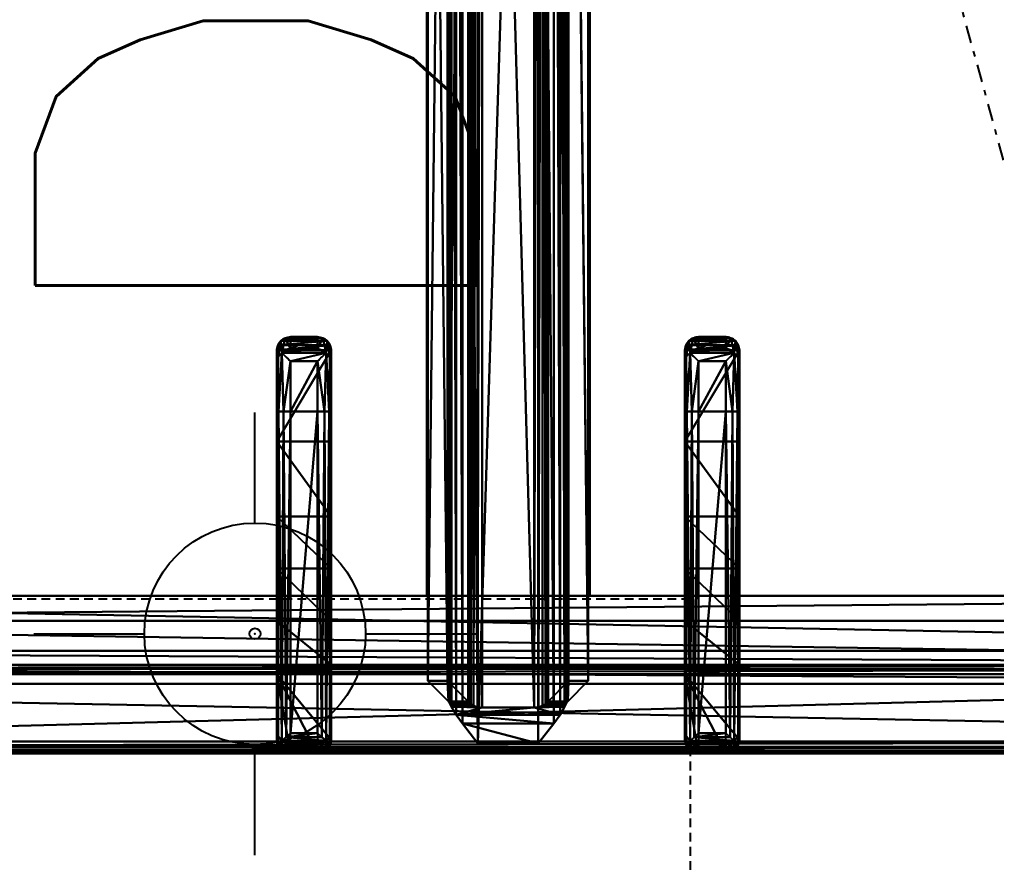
# Model space of a CAD drawing. Header units: millimetres. Extents: x 45 to 25350, y 77 to 5059.
# Drawn here: x 22177.87 to 22195.82, y 3899.1 to 3914.57 of the extents above; entities that cross this region are included whole.
import ezdxf

# ---------------------------------------------------------------- set-up
doc = ezdxf.new("R2010")
doc.units = ezdxf.units.MM
doc.header["$LTSCALE"] = 5
doc.linetypes.add('NASCOSTA', pattern=[0.375, 0.25, -0.125])
doc.linetypes.add('TRATTO-PUNTO', pattern=[1, 0.5, -0.25, 0, -0.25])
for name, color, linetype in [('200-EquipBlack-3d', 250, 'Continuous'), ('200-EquipInternal-2d', 252, 'Continuous'), ('200-EquipSteel-3d', 9, 'Continuous'), ('250-Drain-2D', 140, 'Continuous'), ('300-exhaust-2d', 70, 'Continuous')]:
    doc.layers.add(name, color=color, linetype=linetype)
doc.layers.add('200-InsPoint-3D', color=3, linetype='Continuous', plot=False)
doc.styles.add('SIMPLEX', font='simplex')

# ---------------------------------------------------------------- blocks, each defined once
blk = doc.blocks.new('ELECTROLUX-MC7-BODY1200X250')
at = {"layer": '200-EquipSteel-3d'}
blk.add_3dface([(0, -655, 650), (0, -102, 650), (1200, -102, 650), (1200, -655, 650)], dxfattribs=at)
blk = doc.blocks.new('ELECTROLUX-MC7-TOPFYERBRURNERS6')
at = {"layer": '200-EquipInternal-2d'}
for p, q in [((420, -651.5), (420, -85.5)), ((482.76, -326), (422.47, -326)), ((491.91, -326), (482.76, -326)), ((491.91, -326), (494.04, -326)), ((420, -328.5), (420, -333.5)), ((420, -328.5), (420, -333.5)), ((422, -328.5), (422, -333.5)), ((422, -328.5), (482.81, -328.5)), ((482.81, -328.5), (482.81, -333.5)), ((482.81, -328.5), (492.02, -328.5)), ((492.02, -333.5), (492.02, -328.5)), ((496.48, -328.5), (494.37, -328.5)), ((494.37, -328.5), (494.37, -333.5)), ((496.48, -333.5), (496.48, -328.5)), ((482.81, -333.5), (422, -333.5)), ((492.02, -333.5), (482.81, -333.5)), ((494.37, -333.5), (496.48, -333.5)), ((422.47, -336), (482.76, -336)), ((482.76, -336), (491.91, -336)), ((494.04, -336), (491.91, -336)), ((595, -353.5), (448.98, -353.5)), ((595, -383.5), (448.98, -383.5)), ((422.47, -401), (482.76, -401)), ((482.76, -401), (491.91, -401)), ((494.04, -401), (491.91, -401)), ((420, -408.5), (420, -403.5)), ((420, -408.5), (420, -403.5)), ((422, -408.5), (422, -403.5)), ((482.81, -403.5), (422, -403.5)), ((482.81, -408.5), (482.81, -403.5)), ((492.02, -403.5), (482.81, -403.5)), ((492.02, -403.5), (492.02, -408.5)), ((494.37, -403.5), (496.48, -403.5)), ((494.37, -408.5), (494.37, -403.5)), ((496.48, -403.5), (496.48, -408.5)), ((422, -408.5), (482.81, -408.5)), ((482.81, -408.5), (492.02, -408.5)), ((496.48, -408.5), (494.37, -408.5)), ((482.76, -411), (422.47, -411)), ((491.91, -411), (482.76, -411)), ((491.91, -411), (494.04, -411))]:
    blk.add_line(p, q, dxfattribs=at)
blk.add_lwpolyline([(751.02, -112.48), (448.98, -112.48), (448.98, -624.52), (751.02, -624.52)], close=True, dxfattribs=at)
at = {"layer": '200-EquipInternal-2d', "extrusion": (0, 0, -1)}
for centre, major_axis, ratio, start_param, end_param in [((422.47, -328.5), (0, 2.5), 0.948965, -0.895145, 0), ((482.76, -328.5), (0, 2.5), 0.02182, 0, 1.570796), ((491.91, -328.5), (0, 2.5), 0.84544, 0, 0.894481), ((491.91, -328.5), (2.5, 2.5), 0.02182, 0.872665, 1.54898), ((491.91, -328.5), (-1.92, 1.92), 0.8391, 1.592613, 2.268928), ((482.76, -333.5), (0, 2.5), 0.02182, 1.570796, 3.141593), ((491.91, -333.5), (-2.5, 2.5), 0.02182, 1.592613, 2.268928), ((491.91, -333.5), (1.92, 1.92), 0.8391, 0.872665, 1.54898), ((422.47, -333.5), (0, 2.5), 0.948965, 3.141593, 4.036737), ((491.91, -333.5), (0, 2.5), 0.84544, 2.247111, 3.141593)]:
    blk.add_ellipse(centre, major_axis=major_axis, ratio=ratio, start_param=start_param, end_param=end_param, dxfattribs=at)
at = {"layer": '200-EquipInternal-2d'}
for centre, major_axis, ratio, start_param, end_param in [((422.47, -403.5), (0, 2.5), 0.948965, 0, 0.895145), ((482.76, -403.5), (0, 2.5), 0.02182, 4.712389, 6.283185), ((491.91, -403.5), (0, 2.5), 0.84544, -0.894481, 0), ((491.91, -403.5), (2.5, 2.5), 0.02182, 4.734206, 5.410521), ((491.91, -403.5), (-1.92, 1.92), 0.8391, 4.014257, 4.690572), ((482.76, -408.5), (0, 2.5), 0.02182, 3.141593, 4.712389), ((491.91, -408.5), (-2.5, 2.5), 0.02182, 4.014257, 4.690572), ((491.91, -408.5), (1.92, 1.92), 0.8391, 4.734206, 5.410521), ((422.47, -408.5), (0, 2.5), 0.948965, 2.246448, 3.141593), ((491.91, -408.5), (0, 2.5), 0.84544, 3.141593, 4.036074)]:
    blk.add_ellipse(centre, major_axis=major_axis, ratio=ratio, start_param=start_param, end_param=end_param, dxfattribs=at)
for points, knots in [([(494.04, -326), (494.19, -326), (494.35, -326.01), (494.66, -326.08), (494.82, -326.13), (495.12, -326.25), (495.26, -326.33), (495.53, -326.52), (495.65, -326.62), (495.87, -326.84), (495.97, -326.97), (496.15, -327.24), (496.23, -327.39), (496.35, -327.7), (496.4, -327.86), (496.46, -328.18), (496.48, -328.34), (496.48, -328.5)], [3.776921, 3.776921, 3.776921, 3.776921, 4.248957, 4.248957, 4.720993, 4.720993, 5.193029, 5.193029, 5.665065, 5.665065, 6.135831, 6.135831, 6.606596, 6.606596, 7.077361, 7.077361, 7.548126, 7.548126, 7.548126, 7.548126]), ([(420, -328.5), (420.01, -328.36), (420.03, -328.21), (420.09, -327.9), (420.14, -327.75), (420.31, -327.37), (420.45, -327.14), (420.62, -326.94)], [0, 0, 0, 0, 0.576945, 0.576945, 1.153889, 1.153889, 2.068716, 2.068716, 2.068716, 2.068716]), ([(420.62, -326.94), (420.79, -327.14), (420.99, -327.37), (421.33, -327.75), (421.47, -327.9), (421.74, -328.21), (421.87, -328.36), (422, -328.5)], [11.858599, 11.858599, 11.858599, 11.858599, 12.773425, 12.773425, 13.35037, 13.35037, 13.927314, 13.927314, 13.927314, 13.927314]), ([(420.62, -335.06), (420.45, -334.86), (420.31, -334.63), (420.14, -334.25), (420.09, -334.09), (420.03, -333.79), (420.01, -333.64), (420, -333.5)], [11.858599, 11.858599, 11.858599, 11.858599, 12.773425, 12.773425, 13.35037, 13.35037, 13.927314, 13.927314, 13.927314, 13.927314]), ([(422, -333.5), (421.87, -333.64), (421.74, -333.79), (421.47, -334.09), (421.33, -334.25), (420.99, -334.63), (420.79, -334.86), (420.62, -335.06)], [0, 0, 0, 0, 0.576945, 0.576945, 1.153889, 1.153889, 2.068716, 2.068716, 2.068716, 2.068716]), ([(496.48, -333.5), (496.48, -333.66), (496.46, -333.82), (496.4, -334.14), (496.35, -334.3), (496.23, -334.61), (496.15, -334.76), (495.97, -335.03), (495.87, -335.16), (495.65, -335.38), (495.53, -335.48), (495.26, -335.67), (495.12, -335.75), (494.82, -335.87), (494.66, -335.92), (494.35, -335.98), (494.19, -336), (494.04, -336)], [15.096253, 15.096253, 15.096253, 15.096253, 15.567018, 15.567018, 16.037783, 16.037783, 16.508548, 16.508548, 16.979314, 16.979314, 17.45135, 17.45135, 17.923386, 17.923386, 18.395422, 18.395422, 18.867458, 18.867458, 18.867458, 18.867458]), ([(420.62, -401.94), (420.45, -402.14), (420.31, -402.37), (420.14, -402.75), (420.09, -402.91), (420.03, -403.21), (420.01, -403.36), (420, -403.5)], [11.858599, 11.858599, 11.858599, 11.858599, 12.773425, 12.773425, 13.35037, 13.35037, 13.927314, 13.927314, 13.927314, 13.927314]), ([(422, -403.5), (421.87, -403.36), (421.74, -403.21), (421.47, -402.91), (421.33, -402.75), (420.99, -402.37), (420.79, -402.14), (420.62, -401.94)], [0, 0, 0, 0, 0.576945, 0.576945, 1.153889, 1.153889, 2.068716, 2.068716, 2.068716, 2.068716]), ([(496.48, -403.5), (496.48, -403.34), (496.46, -403.18), (496.4, -402.86), (496.35, -402.7), (496.23, -402.39), (496.15, -402.24), (495.97, -401.97), (495.87, -401.84), (495.65, -401.62), (495.53, -401.52), (495.26, -401.33), (495.12, -401.25), (494.82, -401.13), (494.66, -401.08), (494.35, -401.02), (494.19, -401), (494.04, -401)], [15.096253, 15.096253, 15.096253, 15.096253, 15.567018, 15.567018, 16.037783, 16.037783, 16.508548, 16.508548, 16.979314, 16.979314, 17.45135, 17.45135, 17.923386, 17.923386, 18.395422, 18.395422, 18.867458, 18.867458, 18.867458, 18.867458]), ([(420, -408.5), (420.01, -408.64), (420.03, -408.79), (420.09, -409.09), (420.14, -409.25), (420.31, -409.63), (420.45, -409.86), (420.62, -410.06)], [0, 0, 0, 0, 0.576945, 0.576945, 1.153889, 1.153889, 2.068716, 2.068716, 2.068716, 2.068716]), ([(420.62, -410.06), (420.79, -409.86), (420.99, -409.63), (421.33, -409.25), (421.47, -409.09), (421.74, -408.79), (421.87, -408.64), (422, -408.5)], [11.858599, 11.858599, 11.858599, 11.858599, 12.773425, 12.773425, 13.35037, 13.35037, 13.927314, 13.927314, 13.927314, 13.927314]), ([(494.04, -411), (494.19, -411), (494.35, -410.99), (494.66, -410.92), (494.82, -410.87), (495.12, -410.75), (495.26, -410.67), (495.53, -410.48), (495.65, -410.38), (495.87, -410.16), (495.97, -410.03), (496.15, -409.76), (496.23, -409.61), (496.35, -409.3), (496.4, -409.14), (496.46, -408.82), (496.48, -408.66), (496.48, -408.5)], [3.776921, 3.776921, 3.776921, 3.776921, 4.248957, 4.248957, 4.720993, 4.720993, 5.193029, 5.193029, 5.665065, 5.665065, 6.135831, 6.135831, 6.606596, 6.606596, 7.077361, 7.077361, 7.548126, 7.548126, 7.548126, 7.548126])]:
    blk.add_open_spline(points, degree=3, knots=knots, dxfattribs=at)
at = {"layer": '200-EquipSteel-3d', "invisible_edges": 13}
blk.add_3dface([(400, -655, 900), (420.34, -619.74, 900), (420.34, -117.26, 900), (400, -80.5, 900)], dxfattribs=at)
at = {"layer": '200-EquipBlack-3d'}
mesh = blk.add_polyface(dxfattribs=at)
corners = [(779.78, -85.71, 904.1), (780, -85.5, 900), (779.52, -84.72, 904.14), (779.73, -84.5, 900), (778, -83.5, 900), (778.78, -83.98, 904.14), (779, -83.77, 900), (777.79, -83.72, 904.1), (779.48, -85.71, 905.06), (779.29, -84.85, 905), (778.65, -85.21, 905.73), (778.76, -85.71, 905.75), (778.65, -84.21, 905), (777.79, -84.02, 905.06), (778.29, -84.85, 905.73), (777.79, -84.74, 905.75), (777.79, -85.71, 906), (422.21, -85.71, 906), (422.21, -84.74, 905.75), (422.21, -84.02, 905.06), (422.21, -83.72, 904.1), (422, -83.5, 900), (765.45, -638.95, 900), (422, -653.5, 900), (434.55, -638.95, 900), (765.45, -98.05, 900), (780, -651.5, 900), (434.55, -98.05, 900), (420, -85.5, 900), (421, -83.77, 900), (779.73, -652.5, 900), (779, -653.23, 900), (778, -653.5, 900), (420, -651.5, 900), (420.27, -652.5, 900), (421, -653.23, 900), (420.27, -84.5, 900), (421.22, -83.98, 904.14), (420.48, -84.72, 904.14), (420.22, -85.71, 904.1), (421.35, -84.21, 905), (421.71, -84.85, 905.73), (420.71, -84.85, 905), (420.52, -85.71, 905.06), (421.35, -85.21, 905.73), (421.24, -85.71, 905.75), (422.21, -651.29, 906), (421.24, -651.29, 905.75), (420.52, -651.29, 905.06), (420.22, -651.29, 904.1), (420.48, -652.28, 904.14), (421.22, -653.02, 904.14), (422.21, -653.28, 904.1), (420.71, -652.15, 905), (421.35, -651.79, 905.73), (421.35, -652.79, 905), (422.21, -652.98, 905.06), (421.71, -652.15, 905.73), (422.21, -652.26, 905.75), (435.55, -637.95, 899.73), (435.55, -99.05, 899.73), (436.28, -99.78, 899), (436.28, -637.22, 899), (438.88, -634.62, 902.5), (438.88, -102.38, 902.5), (436.31, -637.19, 905.06), (436.31, -99.81, 905.06), (432.81, -96.31, 906), (432.81, -640.69, 906), (448.98, -624.52, 885), (448.98, -112.48, 885), (444.36, -107.86, 885), (444.36, -629.14, 885), (777.79, -653.28, 904.1), (777.79, -652.98, 905.06), (777.79, -651.29, 906), (777.79, -652.26, 905.75), (763.72, -637.22, 899), (764.45, -637.95, 899.73), (764.45, -99.05, 899.73), (763.72, -99.78, 899), (767.19, -640.69, 906), (767.19, -96.31, 906), (778.78, -653.02, 904.14), (779.52, -652.28, 904.14), (779.78, -651.29, 904.1), (778.65, -652.79, 905), (778.29, -652.15, 905.73), (779.29, -652.15, 905), (779.48, -651.29, 905.06), (778.65, -651.79, 905.73), (778.76, -651.29, 905.75), (761.12, -634.62, 902.5), (751.02, -624.52, 885), (763.69, -637.19, 905.06), (755.64, -629.14, 885), (755.64, -107.86, 885), (751.02, -112.48, 885), (761.12, -102.38, 902.5), (763.69, -99.81, 905.06)]
mesh.append_faces([[corners[k] for k in face] for face in [(16, 10, 14), (17, 41, 44), (46, 54, 57), (75, 87, 90)]])
mesh.append_faces([[corners[k] for k in face] for face in [(4, 5, 6), (8, 10, 11), (16, 11, 10), (15, 16, 14), (7, 19, 13), (13, 18, 15), (28, 38, 36), (19, 41, 18), (17, 18, 41), (45, 17, 44), (39, 48, 43), (43, 47, 45), (23, 51, 35), (48, 54, 47), (46, 47, 54), (58, 46, 57), (52, 74, 56), (76, 56, 74), (26, 84, 30), (74, 87, 76), (85, 88, 84), (88, 87, 86), (75, 76, 87), (91, 75, 90), (85, 8, 89), (11, 89, 8)]], dxfattribs={"vtx0": -1})
mesh.append_faces([[corners[k] for k in face] for face in [(16, 15, 17), (22, 23, 24), (25, 26, 22), (27, 21, 25), (21, 28, 29), (6, 1, 4), (4, 25, 21), (24, 28, 27), (35, 33, 23), (26, 25, 1), (23, 22, 32), (17, 45, 46), (75, 81, 46), (81, 16, 82), (46, 67, 17), (17, 82, 16), (93, 72, 69), (72, 93, 95), (70, 71, 97), (97, 95, 93)]], dxfattribs={"vtx0": -1, "vtx1": -1})
mesh.append_faces([[corners[k] for k in face] for face in [(21, 27, 28), (4, 1, 25), (26, 32, 22), (24, 23, 33)]], dxfattribs={"vtx0": -1, "vtx1": -1, "vtx2": -1})
mesh.append_faces([[corners[k] for k in face] for face in [(17, 15, 18), (24, 33, 28), (46, 45, 47), (75, 58, 76), (16, 91, 11)]], dxfattribs={"vtx0": -1, "vtx2": -1})
mesh.append_faces([[corners[k] for k in face] for face in [(0, 1, 2), (5, 2, 6), (8, 0, 9), (5, 12, 2), (5, 7, 12), (12, 13, 14), (12, 14, 9), (2, 9, 0), (10, 9, 14), (19, 18, 13), (4, 21, 7), (30, 31, 26), (34, 33, 35), (20, 21, 37), (38, 37, 36), (19, 20, 40), (38, 42, 37), (38, 39, 42), (42, 43, 44), (42, 44, 40), (37, 40, 20), (41, 40, 44), (48, 47, 43), (28, 33, 39), (49, 33, 50), (51, 50, 35), (48, 49, 53), (51, 55, 50), (51, 52, 55), (55, 56, 57), (55, 57, 53), (50, 53, 49), (54, 53, 57), (24, 27, 59), (61, 62, 60), (63, 64, 65), (67, 68, 66), (69, 70, 63), (61, 71, 62), (73, 74, 52), (58, 56, 76), (32, 73, 23), (62, 77, 59), (22, 24, 78), (27, 25, 60), (80, 61, 79), (73, 32, 83), (84, 83, 30), (74, 73, 86), (88, 89, 90), (88, 86, 84), (83, 84, 86), (92, 93, 63), (68, 81, 65), (92, 63, 94), (72, 95, 62), (95, 96, 77), (98, 97, 92), (81, 82, 94), (98, 92, 99), (77, 80, 78), (25, 22, 79), (0, 8, 85), (91, 89, 11), (80, 96, 61), (70, 97, 64), (64, 98, 66), (82, 67, 99), (1, 0, 26)]], dxfattribs={"vtx1": -1})
mesh.append_faces([[corners[k] for k in face] for face in [(31, 32, 26), (75, 46, 58), (75, 16, 81), (81, 68, 46), (68, 67, 46), (67, 82, 17), (70, 69, 71), (72, 71, 69), (71, 96, 97), (96, 95, 97), (16, 75, 91)]], dxfattribs={"vtx1": -1, "vtx2": -1})
mesh.append_faces([[corners[k] for k in face] for face in [(1, 3, 2), (4, 7, 5), (2, 3, 6), (8, 9, 10), (7, 13, 12), (12, 9, 2), (13, 15, 14), (7, 20, 19), (21, 20, 7), (6, 3, 1), (28, 36, 29), (21, 29, 37), (28, 39, 38), (37, 29, 36), (19, 40, 41), (39, 43, 42), (42, 40, 37), (43, 45, 44), (39, 49, 48), (33, 49, 39), (33, 34, 50), (23, 52, 51), (50, 34, 35), (48, 53, 54), (52, 56, 55), (55, 53, 50), (56, 58, 57), (27, 60, 59), (62, 59, 60), (64, 66, 65), (68, 65, 66), (70, 64, 63), (71, 72, 62), (73, 52, 23), (77, 78, 59), (24, 59, 78), (25, 79, 60), (61, 60, 79), (32, 31, 83), (26, 85, 84), (83, 31, 30), (74, 86, 87), (73, 83, 86), (85, 89, 88), (88, 90, 87), (89, 91, 90), (93, 69, 63), (81, 94, 65), (63, 65, 94), (95, 77, 62), (96, 80, 77), (97, 93, 92), (82, 99, 94), (92, 94, 99), (80, 79, 78), (22, 78, 79), (96, 71, 61), (97, 98, 64), (98, 99, 66), (67, 66, 99), (0, 85, 26)]], dxfattribs={"vtx2": -1})
mesh = blk.add_polyface(dxfattribs=at)
corners = [(492.02, -328.5, 934.6), (493.56, -335.06, 933.98), (493.56, -326.93, 933.98), (492.02, -333.5, 934.6), (494.37, -333.5, 932.53), (494.37, -328.5, 932.53), (496.29, -327.54, 920.55), (496.48, -328.5, 920.59), (495.76, -326.73, 920.43), (492.82, -326.25, 933.14), (494.04, -326, 920), (491.91, -326, 932.1), (494.97, -326.19, 920.24), (496.48, -333.5, 920.59), (496.29, -334.46, 920.55), (492.82, -335.75, 933.14), (495.76, -335.27, 920.43), (494.97, -335.81, 920.24), (494.04, -336, 920), (491.91, -336, 932.1), (482.76, -326, 932.5), (477.27, -326, 912.68), (424.21, -326, 932.5), (453.98, -326, 885), (436.28, -326, 899), (463.49, -326, 900.63), (444.36, -326, 885), (435.83, -326, 899.53), (435.23, -326, 899.88), (422.5, -326, 900), (434.55, -326, 900), (477.27, -336, 912.68), (453.98, -336, 885), (463.49, -336, 900.63), (482.76, -336, 932.5), (422.5, -336, 900), (434.55, -336, 900), (424.21, -336, 932.5), (435.23, -336, 899.88), (435.83, -336, 899.53), (444.36, -336, 885), (436.28, -336, 899), (421.73, -333.5, 933.1), (420, -333.5, 900), (421.9, -334.3, 933.81), (421.25, -335.66, 900), (422.36, -335.06, 934.45), (420.34, -334.75, 900), (423.18, -335.75, 933.58), (420, -328.5, 900), (421.73, -328.5, 933.1), (420.34, -327.25, 900), (421.25, -326.33, 900), (482.81, -334.75, 934.67), (482.81, -333.5, 935), (482.79, -335.66, 933.75), (423.02, -334.3, 934.87), (423.73, -333.5, 935), (482.81, -328.5, 935), (423.73, -328.5, 935), (422.36, -326.94, 934.45), (423.02, -327.7, 934.87), (421.9, -327.7, 933.81), (423.18, -326.25, 933.58), (482.79, -326.33, 933.75), (482.81, -327.25, 934.67)]
mesh.append_faces([[corners[k] for k in face] for face in [(5, 6, 2), (5, 7, 6), (6, 8, 2), (13, 4, 14), (16, 14, 1), (1, 14, 4), (42, 43, 44), (45, 46, 47), (46, 45, 48), (46, 44, 47), (44, 43, 47), (1, 55, 15), (48, 55, 46), (46, 53, 56), (57, 56, 54), (50, 62, 49), (49, 62, 51), (63, 52, 60), (52, 51, 60), (60, 51, 62), (61, 65, 60), (59, 58, 61), (60, 64, 63), (9, 64, 2)]])
mesh.append_faces([[corners[k] for k in face] for face in [(0, 1, 2), (15, 16, 1), (16, 15, 17), (19, 17, 15), (32, 25, 33), (35, 48, 45), (35, 30, 36), (3, 53, 1), (53, 55, 1), (55, 53, 46), (58, 65, 61), (65, 64, 60), (64, 65, 2), (65, 0, 2)]], dxfattribs={"vtx0": -1})
mesh.append_faces([[corners[k] for k in face] for face in [(20, 21, 22), (23, 24, 25), (25, 22, 21), (30, 22, 28), (12, 17, 10), (17, 12, 16), (6, 14, 8), (8, 16, 12), (18, 34, 31), (37, 31, 34), (51, 29, 49), (49, 30, 43)]], dxfattribs={"vtx0": -1, "vtx1": -1})
mesh.append_faces([[corners[k] for k in face] for face in [(25, 28, 22), (37, 38, 33), (35, 43, 30)]], dxfattribs={"vtx0": -1, "vtx1": -1, "vtx2": -1})
mesh.append_faces([[corners[k] for k in face] for face in [(37, 33, 31), (33, 39, 41), (34, 15, 55), (34, 55, 48), (58, 54, 3), (54, 58, 59), (20, 63, 64), (20, 64, 9)]], dxfattribs={"vtx0": -1, "vtx2": -1})
mesh.append_faces([[corners[k] for k in face] for face in [(1, 4, 2), (2, 8, 9), (10, 11, 12), (12, 9, 8), (4, 13, 5), (18, 17, 19), (11, 10, 20), (29, 22, 30), (7, 13, 6), (10, 18, 21), (25, 21, 33), (19, 34, 18), (35, 36, 37), (40, 32, 41), (37, 48, 35), (43, 42, 49), (45, 47, 35), (19, 15, 34), (37, 34, 48), (0, 58, 3), (57, 54, 59), (42, 44, 50), (46, 60, 44), (60, 46, 61), (59, 61, 57), (62, 50, 44), (22, 29, 63), (22, 63, 20), (11, 20, 9), (26, 23, 40), (24, 26, 41), (36, 30, 38), (24, 41, 27), (39, 38, 27)]], dxfattribs={"vtx1": -1})
mesh.append_faces([[corners[k] for k in face] for face in [(10, 21, 20), (24, 27, 25), (27, 28, 25), (13, 14, 6), (14, 16, 8), (36, 38, 37), (38, 39, 33), (32, 33, 41), (47, 43, 35), (29, 30, 49), (3, 54, 53), (58, 0, 65)]], dxfattribs={"vtx1": -1, "vtx2": -1})
mesh.append_faces([[corners[k] for k in face] for face in [(0, 3, 1), (4, 5, 2), (11, 9, 12), (13, 7, 5), (23, 26, 24), (17, 18, 10), (18, 31, 21), (32, 23, 25), (21, 31, 33), (42, 50, 49), (51, 52, 29), (54, 56, 53), (46, 56, 61), (60, 62, 44), (61, 56, 57), (29, 52, 63), (23, 32, 40), (26, 40, 41), (30, 28, 38), (41, 39, 27), (38, 28, 27)]], dxfattribs={"vtx2": -1})
mesh = blk.add_polyface(dxfattribs=at)
corners = [(433.32, -379.61, 880), (766.68, -379.61, 880), (433.32, -383.23, 880), (766.68, -383.23, 880), (433.32, -353.77, 880), (766.68, -353.77, 880), (433.32, -357.39, 880), (766.68, -357.39, 880), (770.45, -357.54, 894.07), (429.55, -357.54, 894.07), (770.7, -357.75, 894.84), (428.97, -357.94, 895.59), (771.03, -357.94, 895.59), (429.3, -357.75, 894.84), (428.57, -358.13, 896.29), (771.43, -358.13, 896.29), (429.55, -361.16, 894.07), (770.45, -375.84, 894.07), (429.55, -375.84, 894.07), (770.5, -375.79, 894.26), (429.44, -375.74, 894.46), (770.56, -375.74, 894.46), (429.5, -375.79, 894.26), (429.37, -375.68, 894.65), (770.63, -375.68, 894.65), (429.55, -379.46, 894.07), (421.82, -362.96, 900), (425.49, -360.12, 899.11), (421.82, -374.04, 900), (425.49, -376.88, 899.11), (428.44, -363.73, 896.5), (427.13, -358.95, 897.99), (428.77, -362.18, 895.96), (429.07, -361.65, 895.39), (429.44, -361.26, 894.46), (429.5, -361.21, 894.26), (429.37, -361.32, 894.65), (428.53, -362.91, 896.36), (428.44, -373.27, 896.5), (428.53, -374.09, 896.36), (428.57, -378.87, 896.29), (428.77, -374.82, 895.96), (428.97, -379.06, 895.59), (429.3, -379.25, 894.84), (429.07, -375.35, 895.39), (427.13, -378.05, 897.99), (778.18, -362.96, 900), (774.51, -360.12, 899.11), (772.87, -358.95, 897.99), (770.45, -361.16, 894.07), (770.56, -361.26, 894.46), (770.5, -361.21, 894.26), (770.63, -361.32, 894.65), (770.93, -361.65, 895.39), (771.23, -362.18, 895.96), (771.47, -362.91, 896.36), (771.56, -363.73, 896.5), (771.56, -373.27, 896.5), (771.47, -374.09, 896.36), (770.93, -375.35, 895.39), (771.23, -374.82, 895.96), (770.45, -379.46, 894.07), (771.03, -379.06, 895.59), (770.7, -379.25, 894.84), (771.43, -378.87, 896.29), (772.87, -378.05, 897.99), (778.18, -374.04, 900), (774.51, -376.88, 899.11)]
mesh.append_faces([[corners[k] for k in face] for face in [(28, 27, 29), (39, 40, 38), (29, 31, 45), (26, 47, 27), (15, 31, 48), (48, 27, 47), (32, 55, 37), (56, 37, 55), (38, 58, 39), (60, 39, 58), (40, 65, 45), (66, 29, 67), (67, 45, 65), (48, 56, 15), (46, 67, 47), (47, 65, 48)]], dxfattribs={"vtx0": -1})
mesh.append_faces([[corners[k] for k in face] for face in [(8, 9, 10), (11, 12, 13), (13, 10, 9), (17, 18, 19), (20, 21, 22), (22, 19, 18), (11, 32, 14), (32, 11, 33), (9, 34, 13), (13, 33, 11), (40, 41, 42), (23, 43, 44), (43, 20, 25), (18, 25, 22), (22, 25, 20), (44, 42, 41), (6, 49, 16), (50, 35, 51), (35, 50, 34), (52, 34, 50), (51, 16, 49), (2, 61, 25), (62, 43, 63), (43, 62, 42), (64, 42, 62), (63, 25, 61), (56, 65, 57), (62, 60, 64), (60, 62, 59), (61, 21, 63), (63, 59, 62), (15, 54, 12), (52, 10, 53), (10, 50, 8), (49, 8, 51), (51, 8, 50), (53, 12, 54)]], dxfattribs={"vtx0": -1, "vtx1": -1})
mesh.append_faces([[corners[k] for k in face] for face in [(25, 18, 0), (38, 45, 31), (56, 48, 65), (8, 49, 7)]], dxfattribs={"vtx0": -1, "vtx2": -1})
mesh.append_faces([[corners[k] for k in face] for face in [(0, 1, 2), (4, 5, 6), (5, 4, 8), (14, 15, 11), (4, 6, 9), (1, 0, 17), (23, 24, 20), (2, 25, 0), (26, 27, 28), (14, 30, 31), (40, 45, 38), (27, 31, 29), (46, 47, 26), (31, 27, 48), (7, 49, 6), (36, 34, 52), (52, 53, 36), (54, 32, 53), (54, 55, 32), (30, 37, 56), (33, 36, 53), (57, 38, 56), (57, 58, 38), (59, 44, 60), (59, 24, 44), (41, 39, 60), (3, 61, 2), (40, 42, 64), (64, 65, 40), (29, 45, 67), (46, 26, 66), (67, 65, 47), (56, 55, 15), (5, 8, 7), (3, 1, 61)]], dxfattribs={"vtx1": -1})
mesh.append_faces([[corners[k] for k in face] for face in [(4, 9, 8), (15, 12, 11), (12, 10, 13), (6, 16, 9), (0, 18, 17), (24, 21, 20), (21, 19, 22), (16, 35, 9), (35, 34, 9), (34, 36, 13), (36, 33, 13), (32, 37, 14), (30, 38, 31), (39, 41, 40), (23, 20, 43), (43, 42, 44), (35, 16, 51), (43, 25, 63), (17, 19, 61), (19, 21, 61), (21, 24, 63), (24, 59, 63), (60, 58, 64), (55, 54, 15), (52, 50, 10), (10, 12, 53), (1, 17, 61)]], dxfattribs={"vtx1": -1, "vtx2": -1})
mesh.append_faces([[corners[k] for k in face] for face in [(1, 3, 2), (5, 7, 6), (37, 30, 14), (15, 14, 31), (32, 33, 53), (38, 30, 56), (24, 23, 44), (44, 41, 60), (66, 28, 29), (26, 28, 66), (46, 66, 67), (65, 64, 57), (58, 57, 64)]], dxfattribs={"vtx2": -1})
mesh = blk.add_polyface(dxfattribs=at)
corners = [(492.02, -403.5, 934.6), (493.56, -410.07, 933.98), (493.56, -401.94, 933.98), (492.02, -408.5, 934.6), (494.37, -408.5, 932.53), (494.37, -403.5, 932.53), (496.29, -402.54, 920.55), (496.48, -403.5, 920.59), (495.76, -401.73, 920.43), (492.82, -401.25, 933.14), (494.04, -401, 920), (491.91, -401, 932.1), (494.97, -401.19, 920.24), (496.48, -408.5, 920.59), (496.29, -409.46, 920.55), (492.82, -410.75, 933.14), (495.76, -410.27, 920.43), (494.97, -410.81, 920.24), (494.04, -411, 920), (491.91, -411, 932.1), (482.76, -401, 932.5), (477.27, -401, 912.68), (424.21, -401, 932.5), (453.98, -401, 885), (436.28, -401, 899), (463.49, -401, 900.63), (444.36, -401, 885), (435.83, -401, 899.53), (435.23, -401, 899.88), (422.5, -401, 900), (434.55, -401, 900), (477.27, -411, 912.68), (453.98, -411, 885), (463.49, -411, 900.63), (482.76, -411, 932.5), (422.5, -411, 900), (434.55, -411, 900), (424.21, -411, 932.5), (435.23, -411, 899.88), (435.83, -411, 899.53), (444.36, -411, 885), (436.28, -411, 899), (421.73, -408.5, 933.1), (420, -408.5, 900), (421.9, -409.3, 933.81), (421.25, -410.67, 900), (422.36, -410.06, 934.45), (420.34, -409.75, 900), (423.18, -410.75, 933.58), (420, -403.5, 900), (421.73, -403.5, 933.1), (420.34, -402.25, 900), (421.25, -401.34, 900), (482.81, -409.75, 934.67), (482.81, -408.5, 935), (482.79, -410.67, 933.75), (423.02, -409.3, 934.87), (423.73, -408.5, 935), (482.81, -403.5, 935), (423.73, -403.5, 935), (422.36, -401.94, 934.45), (423.02, -402.7, 934.87), (421.9, -402.7, 933.81), (423.18, -401.25, 933.58), (482.79, -401.34, 933.75), (482.81, -402.25, 934.67)]
mesh.append_faces([[corners[k] for k in face] for face in [(5, 6, 2), (5, 7, 6), (6, 8, 2), (13, 4, 14), (16, 14, 1), (1, 14, 4), (42, 43, 44), (45, 46, 47), (46, 45, 48), (46, 44, 47), (44, 43, 47), (1, 55, 15), (48, 55, 46), (46, 53, 56), (57, 56, 54), (50, 62, 49), (49, 62, 51), (63, 52, 60), (52, 51, 60), (60, 51, 62), (61, 65, 60), (59, 58, 61), (60, 64, 63), (9, 64, 2)]])
mesh.append_faces([[corners[k] for k in face] for face in [(0, 1, 2), (15, 16, 1), (16, 15, 17), (19, 17, 15), (32, 25, 33), (35, 48, 45), (35, 30, 36), (3, 53, 1), (53, 55, 1), (55, 53, 46), (58, 65, 61), (65, 64, 60), (64, 65, 2), (65, 0, 2)]], dxfattribs={"vtx0": -1})
mesh.append_faces([[corners[k] for k in face] for face in [(20, 21, 22), (23, 24, 25), (25, 22, 21), (30, 22, 28), (12, 17, 10), (17, 12, 16), (6, 14, 8), (8, 16, 12), (18, 34, 31), (37, 31, 34), (51, 29, 49), (49, 30, 43)]], dxfattribs={"vtx0": -1, "vtx1": -1})
mesh.append_faces([[corners[k] for k in face] for face in [(25, 28, 22), (37, 38, 33), (35, 43, 30)]], dxfattribs={"vtx0": -1, "vtx1": -1, "vtx2": -1})
mesh.append_faces([[corners[k] for k in face] for face in [(37, 33, 31), (33, 39, 41), (34, 15, 55), (34, 55, 48), (58, 54, 3), (54, 58, 59), (20, 63, 64), (20, 64, 9)]], dxfattribs={"vtx0": -1, "vtx2": -1})
mesh.append_faces([[corners[k] for k in face] for face in [(1, 4, 2), (2, 8, 9), (10, 11, 12), (12, 9, 8), (4, 13, 5), (18, 17, 19), (11, 10, 20), (29, 22, 30), (7, 13, 6), (10, 18, 21), (25, 21, 33), (19, 34, 18), (35, 36, 37), (40, 32, 41), (37, 48, 35), (43, 42, 49), (45, 47, 35), (19, 15, 34), (37, 34, 48), (0, 58, 3), (57, 54, 59), (42, 44, 50), (46, 60, 44), (60, 46, 61), (59, 61, 57), (62, 50, 44), (22, 29, 63), (22, 63, 20), (11, 20, 9), (26, 23, 40), (24, 26, 41), (36, 30, 38), (24, 41, 27), (39, 38, 27)]], dxfattribs={"vtx1": -1})
mesh.append_faces([[corners[k] for k in face] for face in [(10, 21, 20), (24, 27, 25), (27, 28, 25), (13, 14, 6), (14, 16, 8), (36, 38, 37), (38, 39, 33), (32, 33, 41), (47, 43, 35), (29, 30, 49), (3, 54, 53), (58, 0, 65)]], dxfattribs={"vtx1": -1, "vtx2": -1})
mesh.append_faces([[corners[k] for k in face] for face in [(0, 3, 1), (4, 5, 2), (11, 9, 12), (13, 7, 5), (23, 26, 24), (17, 18, 10), (18, 31, 21), (32, 23, 25), (21, 31, 33), (42, 50, 49), (51, 52, 29), (54, 56, 53), (46, 56, 61), (60, 62, 44), (61, 56, 57), (29, 52, 63), (23, 32, 40), (26, 40, 41), (30, 28, 38), (41, 39, 27), (38, 28, 27)]], dxfattribs={"vtx2": -1})
blk = doc.blocks.new('E7GCGL6C00')
for name in ['ELECTROLUX-MC7-BODY1200X250', 'ELECTROLUX-MC7-TOPFYERBRURNERS6']:
    blk.add_blockref(name, (0, 0))
blk = doc.blocks.new('E7BAPP00RH')
at = {"layer": '200-EquipSteel-3d'}
for points in [[(0, -102, 650), (1600, -102, 650), (1600, -655, 650), (0, -655, 650)], [(21, -655, 245), (1579, -655, 245), (1579, -102, 245), (21, -102, 245)], [(21, -655, 200), (1579, -655, 200), (1579, -102, 200), (21, -102, 200)], [(1579, -655, 605), (21, -655, 605), (21, -102, 605), (1579, -102, 605)]]:
    blk.add_3dface(points, dxfattribs=at)
blk = doc.blocks.new('DCON')
at = {"layer": '250-Drain-2D'}
for p, q in [((0, 40.64), (0, 20.32)), ((-40.64, 0), (-20.32, 0)), ((20.32, 0), (40.64, 0)), ((0, -20.32), (0, -40.64))]:
    blk.add_line(p, q, dxfattribs=at)
for radius in [20.32, 1]:
    blk.add_circle((0, 0), radius, dxfattribs=at)
blk.add_point((0, 0), dxfattribs=at)
at = {"layer": '250-Drain-2D', "style": 'SIMPLEX', "flags": 8}
blk.add_attdef('D', (50.05, -40.64), '', height=81, dxfattribs=at)
blk = doc.blocks.new('EP1124T')
at = {"layer": '200-EquipInternal-2d', "linetype": 'TRATTO-PUNTO'}
blk.add_line((0, -1100), (2400, 0), dxfattribs=at)
at = {"layer": '300-exhaust-2d', "linetype": 'NASCOSTA'}
blk.add_lwpolyline([(1051, -140), (1051, -402), (1349, -402), (1349, -140)], close=True, dxfattribs=at)
at = {"layer": '200-InsPoint-3D', "flags": 9}
blk.add_attdef('DISTANG', (0, 0), '', height=1, dxfattribs=at)

msp = doc.modelspace()

# ---------------------------------------------------------------- hatches: boundary and pattern name
at = {"ltscale": 0.5}
h = msp.add_hatch(dxfattribs=at)
h.set_pattern_fill('ANSI31', color=251, scale=30)
h.set_pattern_definition([(45, (24280.266, 18410.9967), (-2.6516504, 2.6516504), [])])
h.paths.add_polyline_path([(21763.422, 4094.474), (22023.384, 4098.963), (22023.021, 4119.96), (21730.1, 4114.902), (21721.79, 4595.08, -0.130845), (22999.271, 4233.912, -0.490921), (22999.351, 4233.948, -0.006684), (23000.203, 4268.186, 0.132238), (21691.262, 4625.367), (21711.964, 3429.136), (22159.106, 3170.979), (22174.106, 3196.96), (22030.234, 3280.024), (22097.77, 3397), (22270.975, 3297), (22270.985, 3297.017), (22281.975, 3316.053), (22090.583, 3426.553), (22020.057, 3425.335), (21775.094, 3421.105, -0.000011), (21771.021, 3655.54), (22030.982, 3660.029), (22030.618, 3681.026), (21770.657, 3676.536, -0.000019)])

# ---------------------------------------------------------------- block references
at = {"zscale": 0.1, "rotation": 90}
for name, p, xscale, yscale in [('EP1124T', (22149.998, 3679.097), 0.1666666666675383, 0.09999999999854481), ('E7BAPP00RH', (22149.998, 3859.097), 0.1, 0.1), ('E7GCGL6C00', (22149.998, 3859.097), 0.09999999999999432, 0.09999999999999432)]:
    msp.add_blockref(name, p, dxfattribs=dict(at, xscale=xscale, yscale=yscale))
at = {"xscale": 0.1, "yscale": 0.1, "zscale": 0.1, "rotation": 90}
msp.add_blockref('DCON', (22182.198, 3903.297), dxfattribs=at).add_auto_attribs({'D': 'D'})

doc.saveas('drawing.dxf')
